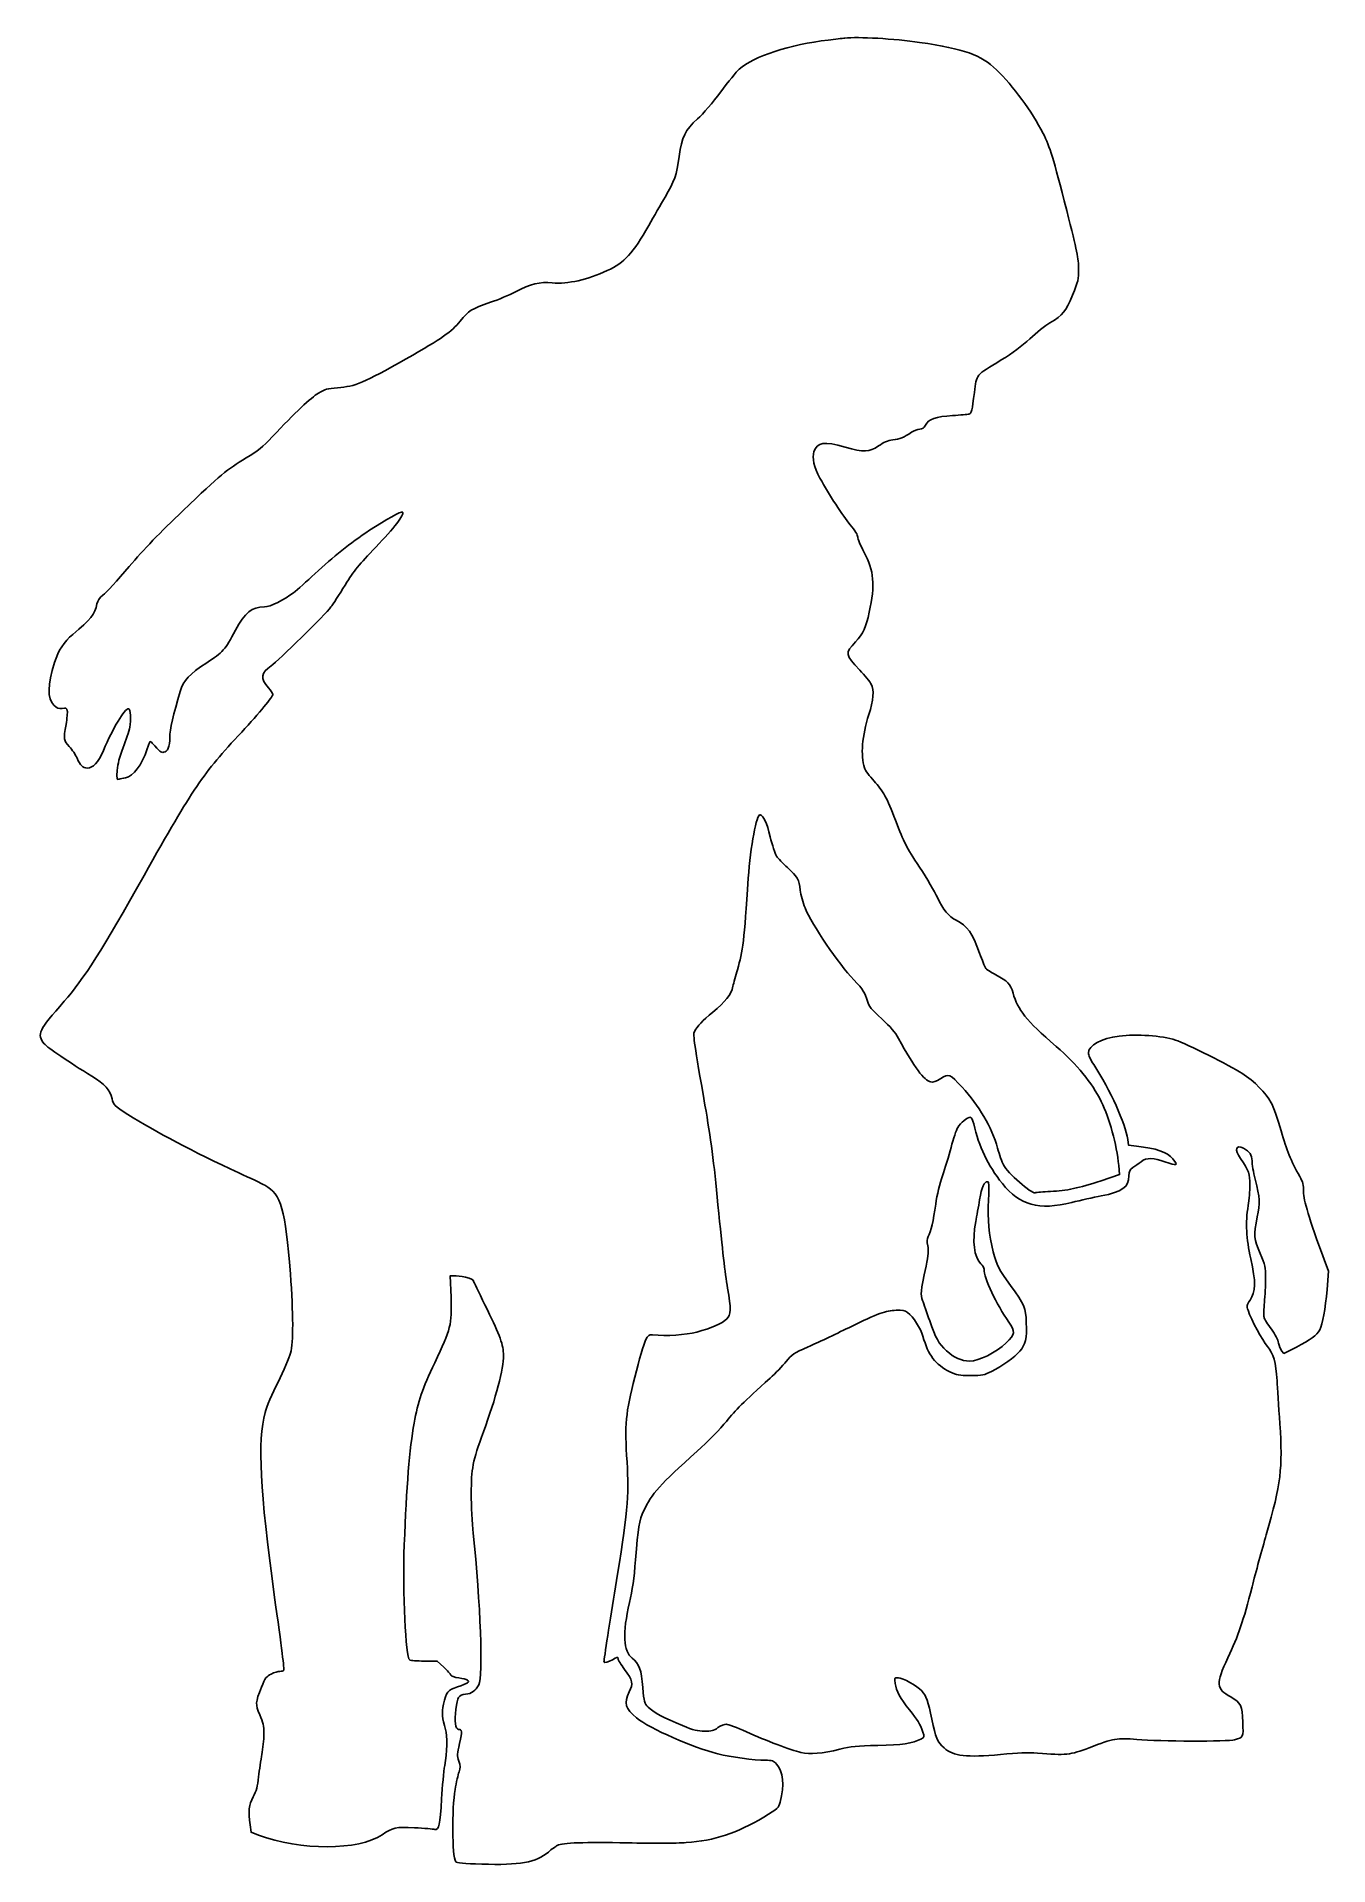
# Model space of a CAD drawing. Header units: centimetres. Extents: x -17.7 to 17.6, y -25 to 25.
import ezdxf

# ---------------------------------------------------------------- set-up
doc = ezdxf.new("R2010")
doc.units = ezdxf.units.CM
doc.header["$MEASUREMENT"] = 0
doc.layers.add('Layer 1', color=7, linetype='Continuous')

msp = doc.modelspace()

# ---------------------------------------------------------------- linework, layer by layer
at = {"layer": 'Layer 1'}
for points, knots in [([(4.40972, 24.99078), (4.34269, 24.98372), (4.13455, 24.95903), (3.95111, 24.93786), (3.95111, 24.93786), (2.92453, 24.82144), (1.89442, 24.4863), (1.51694, 24.14411), (1.51694, 24.14411), (1.43933, 24.07355), (1.21002, 23.79133), (1.00894, 23.51617), (1.00894, 23.51617), (0.79022, 23.22336), (0.52916, 22.91998), (0.37394, 22.77886), (0.37394, 22.77886), (0.03175, 22.46842), (-0.04939, 22.30261), (-0.127, 21.74875), (-0.127, 21.74875), (-0.19756, 21.24075), (-0.25753, 21.07142), (-0.51506, 20.6375), (-0.51506, 20.6375), (-0.62442, 20.45406), (-0.8255, 20.10481), (-0.95956, 19.86139), (-0.95956, 19.86139), (-1.38642, 19.10645), (-1.62984, 18.84186), (-2.0955, 18.62667), (-2.0955, 18.62667), (-2.63172, 18.3762), (-3.17853, 18.25273), (-3.60186, 18.29153), (-3.60186, 18.29153), (-3.94405, 18.32328), (-4.18747, 18.26331), (-4.6108, 18.04811), (-4.6108, 18.04811), (-4.78013, 17.95992), (-5.08705, 17.82939), (-5.29166, 17.75883), (-5.29166, 17.75883), (-5.8173, 17.57891), (-5.89491, 17.52952), (-6.12774, 17.24377), (-6.12774, 17.24377), (-6.37116, 16.94038), (-6.59693, 16.78163), (-7.60235, 16.21366), (-7.60235, 16.21366), (-8.7771, 15.54691), (-8.98877, 15.45519), (-9.47913, 15.41991), (-9.47913, 15.41991), (-9.75782, 15.39522), (-9.82838, 15.37758), (-10.00477, 15.27174), (-10.00477, 15.27174), (-10.20585, 15.15532), (-10.64683, 14.73552), (-11.27124, 14.0723), (-11.27124, 14.0723), (-11.52877, 13.79713), (-11.66282, 13.6913), (-11.98738, 13.49727), (-11.98738, 13.49727), (-12.52007, 13.17624), (-12.6753, 13.04924), (-13.71599, 12.05441), (-13.71599, 12.05441), (-14.34041, 11.45822), (-14.78843, 10.99608), (-15.1906, 10.52335), (-15.1906, 10.52335), (-15.5081, 10.15293), (-15.82913, 9.80016), (-15.90674, 9.74018), (-15.90674, 9.74018), (-16.00552, 9.66257), (-16.05138, 9.59554), (-16.06902, 9.50029), (-16.06902, 9.50029), (-16.11841, 9.22512), (-16.24188, 9.0699), (-16.72871, 8.66773), (-16.72871, 8.66773), (-16.98271, 8.45606), (-17.12382, 8.23734), (-17.23318, 7.89867), (-17.23318, 7.89867), (-17.42721, 7.28131), (-17.43074, 6.91442), (-17.24729, 6.72745), (-17.24729, 6.72745), (-17.1591, 6.64278), (-17.12029, 6.62514), (-17.02151, 6.64278), (-17.02151, 6.64278), (-16.9192, 6.66042), (-16.90157, 6.64984), (-16.88393, 6.57928), (-16.88393, 6.57928), (-16.87335, 6.53342), (-16.88746, 6.36409), (-16.91568, 6.20181), (-16.91568, 6.20181), (-16.98976, 5.78906), (-16.98624, 5.76789), (-16.82749, 5.59503), (-16.82749, 5.59503), (-16.74988, 5.51036), (-16.65463, 5.36925), (-16.61582, 5.28106), (-16.61582, 5.28106), (-16.5241, 5.07292), (-16.45707, 5.00942), (-16.3336, 5.00942), (-16.3336, 5.00942), (-16.17132, 5.00942), (-16.03727, 5.15406), (-15.89263, 5.49273), (-15.89263, 5.49273), (-15.63157, 6.11009), (-15.31407, 6.6322), (-15.20471, 6.6322), (-15.20471, 6.6322), (-15.14827, 6.6322), (-15.1271, 6.32528), (-15.16943, 6.1242), (-15.16943, 6.1242), (-15.1906, 6.01837), (-15.27526, 5.76437), (-15.35287, 5.56681), (-15.35287, 5.56681), (-15.45518, 5.30223), (-15.50104, 5.13289), (-15.51515, 4.94239), (-15.51515, 4.94239), (-15.52926, 4.7025), (-15.52573, 4.68486), (-15.46576, 4.7025), (-15.46576, 4.7025), (-15.42695, 4.71308), (-15.34934, 4.73072), (-15.28937, 4.74483), (-15.28937, 4.74483), (-15.06712, 4.78716), (-14.8484, 5.07997), (-14.69318, 5.53505), (-14.69318, 5.53505), (-14.6191, 5.76083), (-14.61557, 5.76083), (-14.5556, 5.69027), (-14.5556, 5.69027), (-14.35099, 5.45744), (-14.31571, 5.42921), (-14.24516, 5.4398), (-14.24516, 5.4398), (-14.13227, 5.45391), (-14.07583, 5.59149), (-14.07583, 5.84902), (-14.07583, 5.84902), (-14.07583, 6.05716), (-13.97705, 6.49108), (-13.79008, 7.10138), (-13.79008, 7.10138), (-13.69483, 7.41888), (-13.55725, 7.56705), (-13.06336, 7.88807), (-13.06336, 7.88807), (-12.62239, 8.17382), (-12.55889, 8.2479), (-12.27667, 8.7806), (-12.27667, 8.7806), (-12.02267, 9.26391), (-11.83217, 9.41913), (-11.48292, 9.41913), (-11.48292, 9.41913), (-11.33828, 9.41913), (-10.92553, 9.62021), (-10.68917, 9.80719), (-10.68917, 9.80719), (-10.58334, 9.89186), (-10.31875, 10.12469), (-10.10356, 10.32577), (-10.10356, 10.32577), (-9.59203, 10.80202), (-9.14753, 11.1548), (-8.60778, 11.51816), (-8.60778, 11.51816), (-8.16328, 11.81097), (-7.73289, 12.05085), (-7.70114, 12.01558), (-7.70114, 12.01558), (-7.6447, 11.95914), (-7.94456, 11.56755), (-8.43139, 11.05955), (-8.43139, 11.05955), (-8.90411, 10.57272), (-9.02053, 10.42808), (-9.27453, 10.01886), (-9.27453, 10.01886), (-9.43681, 9.7578), (-9.6132, 9.48617), (-9.66259, 9.41914), (-9.66259, 9.41914), (-9.80723, 9.22158), (-11.11603, 7.93042), (-11.29948, 7.80695), (-11.29948, 7.80695), (-11.5817, 7.61292), (-11.59934, 7.46476), (-11.37709, 7.20723), (-11.37709, 7.20723), (-11.31006, 7.12609), (-11.25362, 7.04848), (-11.25362, 7.02731), (-11.25362, 7.02731), (-11.25362, 6.96028), (-11.61698, 6.51931), (-12.10734, 5.99367), (-12.10734, 5.99367), (-13.19037, 4.83303), (-13.41967, 4.49436), (-14.7814, 2.06373), (-14.7814, 2.06373), (-15.90676, 0.05995), (-16.44298, -0.78671), (-16.96509, -1.37585), (-16.96509, -1.37585), (-17.67065, -2.1696), (-17.72356, -2.28602), (-17.5119, -2.54002), (-17.5119, -2.54002), (-17.42018, -2.64585), (-16.83104, -3.04802), (-16.21368, -3.42549), (-16.21368, -3.42549), (-15.84679, -3.65127), (-15.71626, -3.79591), (-15.65629, -4.04285), (-15.65629, -4.04285), (-15.61396, -4.22277), (-15.61043, -4.22629), (-15.22237, -4.47324), (-15.22237, -4.47324), (-14.46037, -4.95655), (-13.4479, -5.48924), (-12.18848, -6.07132), (-12.18848, -6.07132), (-11.87804, -6.21243), (-11.55701, -6.36765), (-11.47587, -6.41351), (-11.47587, -6.41351), (-11.02431, -6.66398), (-10.9079, -7.0732), (-10.77384, -8.83709), (-10.77384, -8.83709), (-10.6927, -9.93423), (-10.68917, -10.70681), (-10.77031, -11.00667), (-10.77031, -11.00667), (-10.80206, -11.13367), (-10.95728, -11.48998), (-11.1125, -11.80042), (-11.1125, -11.80042), (-11.26772, -12.11086), (-11.42647, -12.48481), (-11.46528, -12.63298), (-11.46528, -12.63298), (-11.67695, -13.41967), (-11.60639, -14.78845), (-11.21481, -17.62126), (-11.21481, -17.62126), (-11.00314, -19.15232), (-10.93964, -19.66032), (-10.95728, -19.69207), (-10.95728, -19.69207), (-10.96786, -19.70618), (-11.01372, -19.72029), (-11.05959, -19.72029), (-11.05959, -19.72029), (-11.10898, -19.72029), (-11.21481, -19.75204), (-11.29595, -19.79437), (-11.29595, -19.79437), (-11.43353, -19.8614), (-11.45823, -19.89315), (-11.56406, -20.1542), (-11.56406, -20.1542), (-11.73339, -20.58106), (-11.73692, -20.62339), (-11.60992, -20.91267), (-11.60992, -20.91267), (-11.5182, -21.12081), (-11.50056, -21.20548), (-11.50056, -21.43831), (-11.50056, -21.43831), (-11.50056, -21.59), (-11.52525, -21.84048), (-11.55348, -21.99217), (-11.55348, -21.99217), (-11.5817, -22.14739), (-11.62404, -22.42256), (-11.6452, -22.60953), (-11.6452, -22.60953), (-11.67342, -22.87411), (-11.70517, -22.99406), (-11.79337, -23.15634), (-11.79337, -23.15634), (-11.90979, -23.37859), (-11.93095, -23.5444), (-11.87804, -23.9254), (-11.87804, -23.9254), (-11.87804, -23.9254), (-11.84982, -24.12648), (-11.84982, -24.12648), (-11.84982, -24.12648), (-11.84982, -24.12648), (-11.64874, -24.20409), (-11.64874, -24.20409), (-11.64874, -24.20409), (-10.50927, -24.63448), (-8.9006, -24.62742), (-8.26207, -24.19351), (-8.26207, -24.19351), (-7.96926, -23.99243), (-7.89518, -23.97832), (-7.37307, -24.00301), (-7.37307, -24.00301), (-7.11201, -24.01712), (-6.86154, -24.03476), (-6.82274, -24.04534), (-6.82274, -24.04534), (-6.70632, -24.07356), (-6.67105, -23.91128), (-6.63224, -23.20926), (-6.63224, -23.20926), (-6.6146, -22.87059), (-6.5758, -22.46137), (-6.54757, -22.29557), (-6.54757, -22.29557), (-6.48407, -21.94985), (-6.47349, -21.48771), (-6.5264, -21.30779), (-6.5264, -21.30779), (-6.61812, -21.0044), (-6.62871, -20.85976), (-6.57932, -20.61987), (-6.57932, -20.61987), (-6.50876, -20.29179), (-6.4629, -20.23534), (-6.20185, -20.14715), (-6.20185, -20.14715), (-6.07838, -20.10482), (-5.95491, -20.05543), (-5.92668, -20.03779), (-5.92668, -20.03779), (-5.84201, -19.98487), (-5.93021, -19.92843), (-6.15951, -19.90021), (-6.15951, -19.90021), (-6.28298, -19.88257), (-6.37118, -19.85082), (-6.37823, -19.8226), (-6.37823, -19.8226), (-6.38881, -19.79438), (-6.47348, -19.69913), (-6.57226, -19.60741), (-6.57226, -19.60741), (-6.57226, -19.60741), (-6.75218, -19.43808), (-6.75218, -19.43808), (-6.75218, -19.43808), (-6.75218, -19.43808), (-7.10849, -19.43808), (-7.10849, -19.43808), (-7.10849, -19.43808), (-7.30252, -19.43808), (-7.48243, -19.42397), (-7.50713, -19.40633), (-7.50713, -19.40633), (-7.62002, -19.33577), (-7.70469, -17.55072), (-7.6553, -16.25602), (-7.6553, -16.25602), (-7.59533, -14.66146), (-7.51066, -13.61724), (-7.38719, -12.9258), (-7.38719, -12.9258), (-7.27783, -12.32961), (-7.16141, -11.98388), (-6.82275, -11.27127), (-6.82275, -11.27127), (-6.37825, -10.34346), (-6.35003, -10.2341), (-6.37472, -9.47916), (-6.37472, -9.47916), (-6.37472, -9.47916), (-6.39589, -8.89002), (-6.39589, -8.89002), (-6.39589, -8.89002), (-6.39589, -8.89002), (-6.29006, -8.89002), (-6.29006, -8.89002), (-6.29006, -8.89002), (-6.23362, -8.89002), (-6.0925, -8.90766), (-5.98314, -8.93235), (-5.98314, -8.93235), (-5.81381, -8.9641), (-5.775, -8.98527), (-5.74678, -9.06288), (-5.74678, -9.06288), (-5.72914, -9.11227), (-5.56334, -9.45446), (-5.37989, -9.82488), (-5.37989, -9.82488), (-5.0377, -10.50574), (-4.93892, -10.78796), (-4.93892, -11.07724), (-4.93892, -11.07724), (-4.93892, -11.4406), (-5.14353, -12.2273), (-5.48573, -13.16216), (-5.48573, -13.16216), (-5.78559, -13.98413), (-5.82087, -14.16758), (-5.82087, -14.85549), (-5.82087, -14.85549), (-5.82087, -15.18005), (-5.79618, -15.66335), (-5.76795, -15.93499), (-5.76795, -15.93499), (-5.56687, -17.83999), (-5.49278, -19.86846), (-5.61273, -20.09071), (-5.61273, -20.09071), (-5.70445, -20.25652), (-5.80676, -20.32707), (-5.97962, -20.34824), (-5.97962, -20.34824), (-6.17012, -20.36941), (-6.19834, -20.41527), (-6.2442, -20.76452), (-6.2442, -20.76452), (-6.28301, -21.07496), (-6.25126, -21.3078), (-6.17012, -21.3078), (-6.17012, -21.3078), (-6.06781, -21.3078), (-6.06429, -21.35366), (-6.1419, -21.69233), (-6.1419, -21.69233), (-6.21246, -21.98866), (-6.21246, -22.02394), (-6.16307, -22.17564), (-6.16307, -22.17564), (-6.11721, -22.31675), (-6.11721, -22.35908), (-6.15601, -22.47197), (-6.15601, -22.47197), (-6.1807, -22.54253), (-6.23009, -22.76125), (-6.26184, -22.95175), (-6.26184, -22.95175), (-6.35709, -23.4915), (-6.34651, -24.77208), (-6.24773, -24.93436), (-6.24773, -24.93436), (-6.23009, -24.96258), (-6.0149, -24.98375), (-5.53512, -24.99786), (-5.53512, -24.99786), (-4.49443, -25.03314), (-4.04993, -24.952), (-3.70773, -24.66625), (-3.70773, -24.66625), (-3.61954, -24.59217), (-3.50665, -24.51103), (-3.46431, -24.48633), (-3.46431, -24.48633), (-3.3232, -24.41225), (-2.71642, -24.39108), (-1.53462, -24.41577), (-1.53462, -24.41577), (-0.88198, -24.43341), (-0.20818, -24.42988), (0.05994, -24.40871), (0.05994, -24.40871), (0.84663, -24.35227), (1.44636, -24.15471), (2.19072, -23.71021), (2.19072, -23.71021), (2.58583, -23.47032), (2.59289, -23.46679), (2.63875, -23.29746), (2.63875, -23.29746), (2.75869, -22.82827), (2.72342, -22.45785), (2.53997, -22.26029), (2.53997, -22.26029), (2.45178, -22.16504), (2.42003, -22.15446), (2.22953, -22.15446), (2.22953, -22.15446), (1.93672, -22.15446), (1.2735, -22.06627), (0.93484, -21.97807), (0.93484, -21.97807), (0.23281, -21.80168), (-0.91724, -21.29368), (-1.29824, -20.99382), (-1.29824, -20.99382), (-1.60516, -20.7504), (-1.65102, -20.5846), (-1.4958, -20.28121), (-1.4958, -20.28121), (-1.38291, -20.05543), (-1.39702, -19.97782), (-1.6228, -19.66738), (-1.6228, -19.66738), (-1.72158, -19.53685), (-1.79919, -19.40632), (-1.79919, -19.38163), (-1.79919, -19.38163), (-1.79919, -19.3146), (-1.83447, -19.32166), (-1.95794, -19.4028), (-1.95794, -19.4028), (-2.05319, -19.4663), (-2.18725, -19.49805), (-2.18725, -19.45924), (-2.18725, -19.45924), (-2.18725, -19.39574), (-2.01792, -18.29155), (-1.86975, -17.4096), (-1.86975, -17.4096), (-1.54872, -15.46579), (-1.49581, -14.89429), (-1.55578, -13.99118), (-1.55578, -13.99118), (-1.62281, -12.95754), (-1.59459, -12.65415), (-1.34411, -11.66285), (-1.34411, -11.66285), (-1.22769, -11.20071), (-1.09364, -10.74563), (-1.04778, -10.65743), (-1.04778, -10.65743), (-0.9737, -10.51279), (-0.95253, -10.49515), (-0.86081, -10.50574), (-0.86081, -10.50574), (-0.46217, -10.54455), (0.03525, -10.51632), (0.35627, -10.43166), (0.35627, -10.43166), (0.7408, -10.33288), (1.04066, -10.19883), (1.17824, -10.07183), (1.17824, -10.07183), (1.29466, -9.966), (1.29818, -9.79314), (1.19941, -9.23222), (1.19941, -9.23222), (1.1218, -8.77714), (1.06183, -8.26208), (0.93483, -6.94975), (0.93483, -6.94975), (0.82547, -5.78911), (0.73727, -5.12942), (0.57852, -4.21925), (0.57852, -4.21925), (0.28571, -2.55414), (0.24691, -2.28603), (0.28924, -2.20842), (0.28924, -2.20842), (0.37391, -2.04967), (0.50091, -1.91209), (0.79018, -1.67573), (0.79018, -1.67573), (1.14649, -1.38645), (1.2876, -1.20301), (1.34404, -0.96665), (1.34404, -0.96665), (1.36521, -0.8714), (1.42165, -0.66679), (1.46751, -0.51157), (1.46751, -0.51157), (1.61568, -0.00004), (1.65095, 0.2716), (1.76384, 1.99315), (1.76384, 1.99315), (1.82381, 2.85746), (1.99315, 3.76409), (2.09192, 3.72882), (2.09192, 3.72882), (2.18364, 3.7006), (2.27184, 3.5101), (2.36356, 3.12557), (2.36356, 3.12557), (2.42, 2.89979), (2.49762, 2.66343), (2.53642, 2.59993), (2.53642, 2.59993), (2.57523, 2.53643), (2.71281, 2.39532), (2.83981, 2.28243), (2.83981, 2.28243), (3.11145, 2.03901), (3.15731, 1.95787), (3.18553, 1.66507), (3.18553, 1.66507), (3.19964, 1.5416), (3.25961, 1.32288), (3.31959, 1.17824), (3.31959, 1.17824), (3.51362, 0.70905), (4.22976, -0.34223), (4.65662, -0.79379), (4.65662, -0.79379), (4.91768, -1.06896), (4.95648, -1.12893), (5.03056, -1.37587), (5.03056, -1.37587), (5.07289, -1.52051), (5.13287, -1.59459), (5.41862, -1.85565), (5.41862, -1.85565), (5.66204, -2.0779), (5.78904, -2.22607), (5.88076, -2.3954), (5.88076, -2.3954), (6.3182, -3.19621), (6.5722, -3.5384), (6.75918, -3.58426), (6.75918, -3.58426), (6.81562, -3.59837), (6.90382, -3.57015), (7.03435, -3.49254), (7.03435, -3.49254), (7.27071, -3.35848), (7.27424, -3.35848), (7.61996, -3.7289), (7.61996, -3.7289), (8.0821, -4.22632), (8.42782, -4.81546), (8.5901, -5.39754), (8.5901, -5.39754), (8.63949, -5.57746), (8.71357, -5.78207), (8.74885, -5.85262), (8.74885, -5.85262), (8.86527, -6.07487), (9.51791, -6.6499), (9.62021, -6.61815), (9.62021, -6.61815), (9.65549, -6.60757), (9.84246, -6.58993), (10.03649, -6.58287), (10.03649, -6.58287), (10.49157, -6.5617), (10.79849, -6.49468), (11.42291, -6.29006), (11.42291, -6.29006), (11.42291, -6.29006), (11.93091, -6.12073), (11.93091, -6.12073), (11.93091, -6.12073), (11.93091, -6.12073), (11.90622, -5.87379), (11.90622, -5.87379), (11.90622, -5.87379), (11.84978, -5.28818), (11.65575, -4.5791), (11.42997, -4.12401), (11.42997, -4.12401), (11.1548, -3.58426), (10.78086, -3.12565), (10.19172, -2.61059), (10.19172, -2.61059), (9.35916, -1.8874), (9.14397, -1.61928), (9.01344, -1.15009), (9.01344, -1.15009), (8.94288, -0.89962), (8.86527, -0.81848), (8.54425, -0.6562), (8.54425, -0.6562), (8.40667, -0.58564), (8.27614, -0.50098), (8.2585, -0.46217), (8.2585, -0.46217), (8.23733, -0.42689), (8.16678, -0.24345), (8.09975, -0.06353), (8.09975, -0.06353), (7.89161, 0.5115), (7.76814, 0.68436), (7.45769, 0.83958), (7.45769, 0.83958), (7.25661, 0.94189), (7.10138, 1.13239), (6.94616, 1.464), (6.94616, 1.464), (6.8756, 1.61922), (6.65335, 1.99317), (6.4558, 2.29303), (6.4558, 2.29303), (6.07127, 2.87864), (6.04305, 2.93156), (5.79611, 3.58067), (5.79611, 3.58067), (5.56328, 4.19098), (5.45392, 4.38853), (5.20697, 4.65311), (5.20697, 4.65311), (5.0835, 4.78364), (4.96708, 4.94592), (4.94591, 5.01294), (4.94591, 5.01294), (4.83655, 5.36572), (4.87888, 5.88077), (5.06585, 6.47344), (5.06585, 6.47344), (5.18932, 6.85797), (5.21402, 7.14725), (5.13288, 7.30247), (5.13288, 7.30247), (5.0976, 7.3695), (4.95649, 7.54236), (4.81538, 7.69053), (4.81538, 7.69053), (4.41321, 8.11034), (4.40969, 8.14561), (4.70249, 8.46664), (4.70249, 8.46664), (4.91063, 8.69242), (4.98824, 8.86528), (5.07643, 9.2745), (5.07643, 9.2745), (5.23871, 10.02239), (5.20696, 10.41044), (4.93885, 10.91139), (4.93885, 10.91139), (4.84007, 11.09483), (4.76246, 11.28181), (4.76246, 11.3312), (4.76246, 11.3312), (4.76246, 11.38764), (4.68838, 11.50759), (4.55785, 11.66634), (4.55785, 11.66634), (4.35324, 11.90976), (3.97577, 12.49537), (3.72529, 12.94692), (3.72529, 12.94692), (3.56654, 13.23973), (3.50657, 13.50078), (3.56301, 13.67011), (3.56301, 13.67011), (3.64768, 13.92764), (3.84523, 13.95939), (4.4132, 13.79358), (4.4132, 13.79358), (4.92826, 13.64541), (5.07642, 13.65247), (5.32689, 13.82533), (5.32689, 13.82533), (5.47506, 13.92764), (5.57736, 13.9735), (5.71847, 13.99114), (5.71847, 13.99114), (5.91955, 14.01583), (6.02186, 14.05817), (6.23, 14.19928), (6.23, 14.19928), (6.30056, 14.24867), (6.40639, 14.28747), (6.45931, 14.28747), (6.45931, 14.28747), (6.53692, 14.28747), (6.5722, 14.31216), (6.61453, 14.39683), (6.61453, 14.39683), (6.6992, 14.55911), (6.90028, 14.62966), (7.35536, 14.65789), (7.35536, 14.65789), (7.57055, 14.672), (7.76811, 14.68964), (7.79986, 14.6967), (7.79986, 14.6967), (7.87747, 14.71787), (7.89511, 14.78489), (7.95508, 15.29289), (7.95508, 15.29289), (8.01505, 15.79383), (7.97977, 15.74797), (8.69239, 16.18189), (8.69239, 16.18189), (8.99931, 16.36886), (9.25331, 16.55583), (9.47556, 16.76045), (9.47556, 16.76045), (9.65195, 16.92626), (9.89889, 17.12381), (10.02237, 17.19789), (10.02237, 17.19789), (10.38573, 17.41308), (10.45629, 17.50128), (10.64326, 17.95283), (10.64326, 17.95283), (10.79848, 18.33736), (10.80907, 18.38322), (10.80907, 18.67955), (10.80907, 18.67955), (10.80907, 18.96177), (10.77379, 19.13463), (10.48451, 20.27058), (10.48451, 20.27058), (10.11057, 21.74166), (10.03295, 21.99566), (9.8354, 22.38372), (9.8354, 22.38372), (9.53907, 22.9658), (8.99932, 23.70311), (8.56187, 24.11939), (8.56187, 24.11939), (8.1209, 24.5392), (7.70109, 24.68736), (6.45579, 24.87433), (6.45579, 24.87433), (5.76435, 24.97311), (4.76598, 25.03308), (4.40968, 24.99075), (4.40968, 24.99075), (4.40968, 24.99075), (4.40972, 24.99078), (4.40972, 24.99078)], [0, 0, 0, 0, 0.00471698, 0.00471698, 0.00471698, 0.00471698, 0.00943396, 0.00943396, 0.00943396, 0.00943396, 0.01415094, 0.01415094, 0.01415094, 0.01415094, 0.01886792, 0.01886792, 0.01886792, 0.01886792, 0.02358491, 0.02358491, 0.02358491, 0.02358491, 0.02830189, 0.02830189, 0.02830189, 0.02830189, 0.03301887, 0.03301887, 0.03301887, 0.03301887, 0.03773585, 0.03773585, 0.03773585, 0.03773585, 0.04245283, 0.04245283, 0.04245283, 0.04245283, 0.04716981, 0.04716981, 0.04716981, 0.04716981, 0.05188679, 0.05188679, 0.05188679, 0.05188679, 0.05660377, 0.05660377, 0.05660377, 0.05660377, 0.06132075, 0.06132075, 0.06132075, 0.06132075, 0.06603774, 0.06603774, 0.06603774, 0.06603774, 0.07075472, 0.07075472, 0.07075472, 0.07075472, 0.0754717, 0.0754717, 0.0754717, 0.0754717, 0.08018868, 0.08018868, 0.08018868, 0.08018868, 0.08490566, 0.08490566, 0.08490566, 0.08490566, 0.08962264, 0.08962264, 0.08962264, 0.08962264, 0.09433962, 0.09433962, 0.09433962, 0.09433962, 0.0990566, 0.0990566, 0.0990566, 0.0990566, 0.10377358, 0.10377358, 0.10377358, 0.10377358, 0.10849057, 0.10849057, 0.10849057, 0.10849057, 0.11320755, 0.11320755, 0.11320755, 0.11320755, 0.11792453, 0.11792453, 0.11792453, 0.11792453, 0.12264151, 0.12264151, 0.12264151, 0.12264151, 0.12735849, 0.12735849, 0.12735849, 0.12735849, 0.13207547, 0.13207547, 0.13207547, 0.13207547, 0.13679245, 0.13679245, 0.13679245, 0.13679245, 0.14150943, 0.14150943, 0.14150943, 0.14150943, 0.14622642, 0.14622642, 0.14622642, 0.14622642, 0.1509434, 0.1509434, 0.1509434, 0.1509434, 0.15566038, 0.15566038, 0.15566038, 0.15566038, 0.16037736, 0.16037736, 0.16037736, 0.16037736, 0.16509434, 0.16509434, 0.16509434, 0.16509434, 0.16981132, 0.16981132, 0.16981132, 0.16981132, 0.1745283, 0.1745283, 0.1745283, 0.1745283, 0.17924528, 0.17924528, 0.17924528, 0.17924528, 0.18396226, 0.18396226, 0.18396226, 0.18396226, 0.18867925, 0.18867925, 0.18867925, 0.18867925, 0.19339623, 0.19339623, 0.19339623, 0.19339623, 0.19811321, 0.19811321, 0.19811321, 0.19811321, 0.20283019, 0.20283019, 0.20283019, 0.20283019, 0.20754717, 0.20754717, 0.20754717, 0.20754717, 0.21226415, 0.21226415, 0.21226415, 0.21226415, 0.21698113, 0.21698113, 0.21698113, 0.21698113, 0.22169811, 0.22169811, 0.22169811, 0.22169811, 0.22641509, 0.22641509, 0.22641509, 0.22641509, 0.23113208, 0.23113208, 0.23113208, 0.23113208, 0.23584906, 0.23584906, 0.23584906, 0.23584906, 0.24056604, 0.24056604, 0.24056604, 0.24056604, 0.24528302, 0.24528302, 0.24528302, 0.24528302, 0.25, 0.25, 0.25, 0.25, 0.25471698, 0.25471698, 0.25471698, 0.25471698, 0.25943396, 0.25943396, 0.25943396, 0.25943396, 0.26415094, 0.26415094, 0.26415094, 0.26415094, 0.26886792, 0.26886792, 0.26886792, 0.26886792, 0.27358491, 0.27358491, 0.27358491, 0.27358491, 0.27830189, 0.27830189, 0.27830189, 0.27830189, 0.28301887, 0.28301887, 0.28301887, 0.28301887, 0.28773585, 0.28773585, 0.28773585, 0.28773585, 0.29245283, 0.29245283, 0.29245283, 0.29245283, 0.29716981, 0.29716981, 0.29716981, 0.29716981, 0.30188679, 0.30188679, 0.30188679, 0.30188679, 0.30660377, 0.30660377, 0.30660377, 0.30660377, 0.31132075, 0.31132075, 0.31132075, 0.31132075, 0.31603774, 0.31603774, 0.31603774, 0.31603774, 0.32075472, 0.32075472, 0.32075472, 0.32075472, 0.3254717, 0.3254717, 0.3254717, 0.3254717, 0.33018868, 0.33018868, 0.33018868, 0.33018868, 0.33490566, 0.33490566, 0.33490566, 0.33490566, 0.33962264, 0.33962264, 0.33962264, 0.33962264, 0.34433962, 0.34433962, 0.34433962, 0.34433962, 0.3490566, 0.3490566, 0.3490566, 0.3490566, 0.35377358, 0.35377358, 0.35377358, 0.35377358, 0.35849057, 0.35849057, 0.35849057, 0.35849057, 0.36320755, 0.36320755, 0.36320755, 0.36320755, 0.36792453, 0.36792453, 0.36792453, 0.36792453, 0.37264151, 0.37264151, 0.37264151, 0.37264151, 0.37735849, 0.37735849, 0.37735849, 0.37735849, 0.38207547, 0.38207547, 0.38207547, 0.38207547, 0.38679245, 0.38679245, 0.38679245, 0.38679245, 0.39150943, 0.39150943, 0.39150943, 0.39150943, 0.39622642, 0.39622642, 0.39622642, 0.39622642, 0.4009434, 0.4009434, 0.4009434, 0.4009434, 0.40566038, 0.40566038, 0.40566038, 0.40566038, 0.41037736, 0.41037736, 0.41037736, 0.41037736, 0.41509434, 0.41509434, 0.41509434, 0.41509434, 0.41981132, 0.41981132, 0.41981132, 0.41981132, 0.4245283, 0.4245283, 0.4245283, 0.4245283, 0.42924528, 0.42924528, 0.42924528, 0.42924528, 0.43396226, 0.43396226, 0.43396226, 0.43396226, 0.43867925, 0.43867925, 0.43867925, 0.43867925, 0.44339623, 0.44339623, 0.44339623, 0.44339623, 0.44811321, 0.44811321, 0.44811321, 0.44811321, 0.45283019, 0.45283019, 0.45283019, 0.45283019, 0.45754717, 0.45754717, 0.45754717, 0.45754717, 0.46226415, 0.46226415, 0.46226415, 0.46226415, 0.46698113, 0.46698113, 0.46698113, 0.46698113, 0.47169811, 0.47169811, 0.47169811, 0.47169811, 0.47641509, 0.47641509, 0.47641509, 0.47641509, 0.48113208, 0.48113208, 0.48113208, 0.48113208, 0.48584906, 0.48584906, 0.48584906, 0.48584906, 0.49056604, 0.49056604, 0.49056604, 0.49056604, 0.49528302, 0.49528302, 0.49528302, 0.49528302, 0.5, 0.5, 0.5, 0.5, 0.50471698, 0.50471698, 0.50471698, 0.50471698, 0.50943396, 0.50943396, 0.50943396, 0.50943396, 0.51415094, 0.51415094, 0.51415094, 0.51415094, 0.51886792, 0.51886792, 0.51886792, 0.51886792, 0.52358491, 0.52358491, 0.52358491, 0.52358491, 0.52830189, 0.52830189, 0.52830189, 0.52830189, 0.53301887, 0.53301887, 0.53301887, 0.53301887, 0.53773585, 0.53773585, 0.53773585, 0.53773585, 0.54245283, 0.54245283, 0.54245283, 0.54245283, 0.54716981, 0.54716981, 0.54716981, 0.54716981, 0.55188679, 0.55188679, 0.55188679, 0.55188679, 0.55660377, 0.55660377, 0.55660377, 0.55660377, 0.56132075, 0.56132075, 0.56132075, 0.56132075, 0.56603774, 0.56603774, 0.56603774, 0.56603774, 0.57075472, 0.57075472, 0.57075472, 0.57075472, 0.5754717, 0.5754717, 0.5754717, 0.5754717, 0.58018868, 0.58018868, 0.58018868, 0.58018868, 0.58490566, 0.58490566, 0.58490566, 0.58490566, 0.58962264, 0.58962264, 0.58962264, 0.58962264, 0.59433962, 0.59433962, 0.59433962, 0.59433962, 0.5990566, 0.5990566, 0.5990566, 0.5990566, 0.60377358, 0.60377358, 0.60377358, 0.60377358, 0.60849057, 0.60849057, 0.60849057, 0.60849057, 0.61320755, 0.61320755, 0.61320755, 0.61320755, 0.61792453, 0.61792453, 0.61792453, 0.61792453, 0.62264151, 0.62264151, 0.62264151, 0.62264151, 0.62735849, 0.62735849, 0.62735849, 0.62735849, 0.63207547, 0.63207547, 0.63207547, 0.63207547, 0.63679245, 0.63679245, 0.63679245, 0.63679245, 0.64150943, 0.64150943, 0.64150943, 0.64150943, 0.64622642, 0.64622642, 0.64622642, 0.64622642, 0.6509434, 0.6509434, 0.6509434, 0.6509434, 0.65566038, 0.65566038, 0.65566038, 0.65566038, 0.66037736, 0.66037736, 0.66037736, 0.66037736, 0.66509434, 0.66509434, 0.66509434, 0.66509434, 0.66981132, 0.66981132, 0.66981132, 0.66981132, 0.6745283, 0.6745283, 0.6745283, 0.6745283, 0.67924528, 0.67924528, 0.67924528, 0.67924528, 0.68396226, 0.68396226, 0.68396226, 0.68396226, 0.68867925, 0.68867925, 0.68867925, 0.68867925, 0.69339623, 0.69339623, 0.69339623, 0.69339623, 0.69811321, 0.69811321, 0.69811321, 0.69811321, 0.70283019, 0.70283019, 0.70283019, 0.70283019, 0.70754717, 0.70754717, 0.70754717, 0.70754717, 0.71226415, 0.71226415, 0.71226415, 0.71226415, 0.71698113, 0.71698113, 0.71698113, 0.71698113, 0.72169811, 0.72169811, 0.72169811, 0.72169811, 0.72641509, 0.72641509, 0.72641509, 0.72641509, 0.73113208, 0.73113208, 0.73113208, 0.73113208, 0.73584906, 0.73584906, 0.73584906, 0.73584906, 0.74056604, 0.74056604, 0.74056604, 0.74056604, 0.74528302, 0.74528302, 0.74528302, 0.74528302, 0.75, 0.75, 0.75, 0.75, 0.75471698, 0.75471698, 0.75471698, 0.75471698, 0.75943396, 0.75943396, 0.75943396, 0.75943396, 0.76415094, 0.76415094, 0.76415094, 0.76415094, 0.76886792, 0.76886792, 0.76886792, 0.76886792, 0.77358491, 0.77358491, 0.77358491, 0.77358491, 0.77830189, 0.77830189, 0.77830189, 0.77830189, 0.78301887, 0.78301887, 0.78301887, 0.78301887, 0.78773585, 0.78773585, 0.78773585, 0.78773585, 0.79245283, 0.79245283, 0.79245283, 0.79245283, 0.79716981, 0.79716981, 0.79716981, 0.79716981, 0.80188679, 0.80188679, 0.80188679, 0.80188679, 0.80660377, 0.80660377, 0.80660377, 0.80660377, 0.81132075, 0.81132075, 0.81132075, 0.81132075, 0.81603774, 0.81603774, 0.81603774, 0.81603774, 0.82075472, 0.82075472, 0.82075472, 0.82075472, 0.8254717, 0.8254717, 0.8254717, 0.8254717, 0.83018868, 0.83018868, 0.83018868, 0.83018868, 0.83490566, 0.83490566, 0.83490566, 0.83490566, 0.83962264, 0.83962264, 0.83962264, 0.83962264, 0.84433962, 0.84433962, 0.84433962, 0.84433962, 0.8490566, 0.8490566, 0.8490566, 0.8490566, 0.85377358, 0.85377358, 0.85377358, 0.85377358, 0.85849057, 0.85849057, 0.85849057, 0.85849057, 0.86320755, 0.86320755, 0.86320755, 0.86320755, 0.86792453, 0.86792453, 0.86792453, 0.86792453, 0.87264151, 0.87264151, 0.87264151, 0.87264151, 0.87735849, 0.87735849, 0.87735849, 0.87735849, 0.88207547, 0.88207547, 0.88207547, 0.88207547, 0.88679245, 0.88679245, 0.88679245, 0.88679245, 0.89150943, 0.89150943, 0.89150943, 0.89150943, 0.89622642, 0.89622642, 0.89622642, 0.89622642, 0.9009434, 0.9009434, 0.9009434, 0.9009434, 0.90566038, 0.90566038, 0.90566038, 0.90566038, 0.91037736, 0.91037736, 0.91037736, 0.91037736, 0.91509434, 0.91509434, 0.91509434, 0.91509434, 0.91981132, 0.91981132, 0.91981132, 0.91981132, 0.9245283, 0.9245283, 0.9245283, 0.9245283, 0.92924528, 0.92924528, 0.92924528, 0.92924528, 0.93396226, 0.93396226, 0.93396226, 0.93396226, 0.93867925, 0.93867925, 0.93867925, 0.93867925, 0.94339623, 0.94339623, 0.94339623, 0.94339623, 0.94811321, 0.94811321, 0.94811321, 0.94811321, 0.95283019, 0.95283019, 0.95283019, 0.95283019, 0.95754717, 0.95754717, 0.95754717, 0.95754717, 0.96226415, 0.96226415, 0.96226415, 0.96226415, 0.96698113, 0.96698113, 0.96698113, 0.96698113, 0.97169811, 0.97169811, 0.97169811, 0.97169811, 0.97641509, 0.97641509, 0.97641509, 0.97641509, 0.98113208, 0.98113208, 0.98113208, 0.98113208, 0.98584906, 0.98584906, 0.98584906, 0.98584906, 0.99056604, 0.99056604, 0.99056604, 0.99056604, 1, 1, 1, 1]), ([(11.92389, -2.32833), (11.42647, -2.39183), (11.07722, -2.58586), (11.07722, -2.794), (11.07722, -2.794), (11.07722, -2.84339), (11.14425, -2.9845), (11.22186, -3.10797), (11.22186, -3.10797), (11.67694, -3.81), (12.08969, -4.72016), (12.15319, -5.15761), (12.15319, -5.15761), (12.15319, -5.15761), (12.17788, -5.31989), (12.17788, -5.31989), (12.17788, -5.31989), (12.17788, -5.31989), (12.3966, -5.34458), (12.3966, -5.34458), (12.3966, -5.34458), (12.93282, -5.40102), (13.23268, -5.50333), (13.38791, -5.68677), (13.38791, -5.68677), (13.55019, -5.8808), (13.51138, -5.89491), (13.17272, -5.76791), (13.17272, -5.76791), (12.86933, -5.65502), (12.6753, -5.65149), (12.52008, -5.76791), (12.52008, -5.76791), (12.45305, -5.81377), (12.35427, -5.88785), (12.2943, -5.93019), (12.2943, -5.93019), (12.20611, -5.99369), (12.18847, -6.02897), (12.18847, -6.15597), (12.18847, -6.15597), (12.18847, -6.45936), (12.00503, -6.59341), (11.42294, -6.7063), (11.42294, -6.7063), (11.22538, -6.74511), (10.86202, -6.82272), (10.62213, -6.88269), (10.62213, -6.88269), (9.72255, -7.10847), (9.19338, -6.96383), (8.72066, -6.36763), (8.72066, -6.36763), (8.31497, -5.85257), (8.0786, -5.36221), (7.93749, -4.73427), (7.93749, -4.73427), (7.9128, -4.63196), (7.87399, -4.55083), (7.8493, -4.55083), (7.8493, -4.55083), (7.76816, -4.55083), (7.57061, -4.70958), (7.50005, -4.82952), (7.50005, -4.82952), (7.46124, -4.89655), (7.38011, -5.14349), (7.31661, -5.37633), (7.31661, -5.37633), (7.25664, -5.61269), (7.14728, -5.96194), (7.08025, -6.15597), (7.08025, -6.15597), (7.00617, -6.37116), (6.93208, -6.67103), (6.89681, -6.92855), (6.89681, -6.92855), (6.83331, -7.38363), (6.76275, -7.67997), (6.6922, -7.81755), (6.6922, -7.81755), (6.65692, -7.88458), (6.65339, -7.94808), (6.67809, -8.07155), (6.67809, -8.07155), (6.70631, -8.20561), (6.69573, -8.31497), (6.63223, -8.62541), (6.63223, -8.62541), (6.48054, -9.3486), (6.47701, -9.40152), (6.53698, -9.56733), (6.53698, -9.56733), (6.5652, -9.652), (6.6534, -9.90247), (6.73101, -10.12825), (6.73101, -10.12825), (6.88976, -10.59039), (6.98148, -10.75619), (7.18962, -10.94317), (7.18962, -10.94317), (7.40481, -11.1372), (7.59884, -11.22539), (7.82109, -11.22539), (7.82109, -11.22539), (8.08215, -11.22892), (8.54076, -10.99961), (8.82651, -10.72445), (8.82651, -10.72445), (9.07345, -10.48456), (9.08051, -10.42106), (8.89707, -10.15648), (8.89707, -10.15648), (8.56193, -9.68023), (8.21974, -8.94998), (8.21974, -8.71362), (8.21974, -8.71362), (8.21974, -8.67481), (8.18093, -8.60426), (8.13507, -8.56193), (8.13507, -8.56193), (7.9481, -8.3926), (7.89165, -7.93751), (7.99043, -7.40835), (7.99043, -7.40835), (8.01865, -7.26371), (8.06804, -6.99207), (8.09979, -6.80863), (8.09979, -6.80863), (8.15976, -6.45585), (8.21973, -6.31474), (8.31146, -6.31474), (8.31146, -6.31474), (8.35732, -6.31474), (8.36085, -6.38177), (8.33968, -6.81568), (8.33968, -6.81568), (8.31499, -7.36601), (8.35026, -7.7576), (8.47374, -8.23737), (8.47374, -8.23737), (8.56899, -8.60073), (8.63249, -8.7242), (8.94293, -9.15459), (8.94293, -9.15459), (9.32746, -9.68376), (9.35921, -9.76137), (9.37685, -10.17765), (9.37685, -10.17765), (9.39449, -10.59746), (9.35216, -10.78443), (9.20046, -10.95729), (9.20046, -10.95729), (9.05935, -11.11604), (8.71715, -11.35946), (8.42788, -11.50762), (8.42788, -11.50762), (8.21974, -11.61345), (8.17741, -11.62051), (7.84932, -11.62404), (7.84932, -11.62404), (7.52829, -11.62404), (7.47538, -11.61346), (7.28488, -11.52173), (7.28488, -11.52173), (6.88977, -11.3277), (6.68869, -11.06312), (6.54757, -10.54806), (6.54757, -10.54806), (6.4876, -10.33287), (6.28299, -10.01184), (6.12776, -9.89895), (6.12776, -9.89895), (6.05015, -9.84251), (5.98312, -9.82839), (5.81026, -9.83545), (5.81026, -9.83545), (5.52451, -9.84251), (5.33754, -9.90953), (4.51557, -10.3117), (4.51557, -10.3117), (4.1381, -10.49867), (3.63363, -10.73503), (3.40079, -10.83734), (3.40079, -10.83734), (3.00215, -11.01373), (2.95982, -11.03842), (2.80107, -11.23951), (2.80107, -11.23951), (2.70582, -11.35945), (2.50826, -11.56054), (2.36363, -11.69459), (2.36363, -11.69459), (1.61927, -12.36487), (1.42171, -12.5589), (1.16419, -12.8764), (1.16419, -12.8764), (1.00897, -13.07043), (0.65266, -13.43379), (0.36338, -13.69132), (0.36338, -13.69132), (-0.6632, -14.6156), (-0.8784, -14.85549), (-1.09359, -15.31763), (-1.09359, -15.31763), (-1.22412, -15.59985), (-1.25587, -15.76919), (-1.3229, -16.66877), (-1.3229, -16.66877), (-1.36523, -17.17677), (-1.40757, -17.50485), (-1.48518, -17.83294), (-1.48518, -17.83294), (-1.68626, -18.67961), (-1.66157, -19.17702), (-1.4111, -19.36047), (-1.4111, -19.36047), (-1.22766, -19.49805), (-1.16063, -19.68855), (-1.12182, -20.16128), (-1.12182, -20.16128), (-1.09007, -20.56697), (-1.08301, -20.58814), (-0.98071, -20.6975), (-0.98071, -20.6975), (-0.85018, -20.83156), (-0.53621, -21.00089), (-0.03527, -21.2055), (-0.03527, -21.2055), (0.26459, -21.32897), (0.37748, -21.35719), (0.56445, -21.35719), (0.56445, -21.35719), (0.75848, -21.36072), (0.81492, -21.34661), (0.93487, -21.26194), (0.93487, -21.26194), (1.01248, -21.20902), (1.11479, -21.16669), (1.16418, -21.16669), (1.16418, -21.16669), (1.21004, -21.16669), (1.45699, -21.26194), (1.71099, -21.37483), (1.71099, -21.37483), (2.24016, -21.61472), (2.92807, -21.87577), (3.20677, -21.9428), (3.20677, -21.9428), (3.45371, -21.99924), (3.79591, -21.97102), (4.26863, -21.85461), (4.26863, -21.85461), (4.58613, -21.77347), (4.73077, -21.75936), (5.30932, -21.74878), (5.30932, -21.74878), (5.9796, -21.73467), (6.25829, -21.69234), (6.49113, -21.57239), (6.49113, -21.57239), (6.59344, -21.51947), (6.59344, -21.51595), (6.54405, -21.38189), (6.54405, -21.38189), (6.46644, -21.15964), (6.39941, -21.04675), (6.17716, -20.77158), (6.17716, -20.77158), (5.92669, -20.46114), (5.81733, -20.25652), (5.78558, -20.04839), (5.78558, -20.04839), (5.76089, -19.8967), (5.76089, -19.8967), (5.87025, -19.8967), (5.87025, -19.8967), (5.98667, -19.8967), (6.38883, -20.12248), (6.51583, -20.25653), (6.51583, -20.25653), (6.63225, -20.38), (6.69575, -20.55992), (6.791, -21.02911), (6.791, -21.02911), (6.89331, -21.53005), (6.94622, -21.65353), (7.12614, -21.8158), (7.12614, -21.8158), (7.37661, -22.04158), (7.7435, -22.08391), (8.67483, -21.99572), (8.67483, -21.99572), (9.15108, -21.94986), (9.41919, -21.93928), (9.68025, -21.96044), (9.68025, -21.96044), (10.44931, -22.02394), (10.58689, -22.00983), (11.09842, -21.81227), (11.09842, -21.81227), (11.76164, -21.55474), (11.871, -21.5371), (12.40723, -21.58296), (12.40723, -21.58296), (13.02106, -21.6394), (14.89784, -21.64646), (15.08129, -21.59354), (15.08129, -21.59354), (15.32471, -21.52651), (15.32118, -21.53357), (15.30354, -21.11023), (15.30354, -21.11023), (15.28943, -20.65515), (15.25062, -20.57754), (14.97546, -20.42231), (14.97546, -20.42231), (14.56624, -20.193), (14.55918, -20.066), (14.89785, -19.34634), (14.89785, -19.34634), (15.18007, -18.74662), (15.32118, -18.34092), (15.55754, -17.40959), (15.55754, -17.40959), (15.65632, -17.02153), (15.83271, -16.37948), (15.94912, -15.98084), (15.94912, -15.98084), (16.35129, -14.57326), (16.40068, -14.17109), (16.31954, -12.9399), (16.31954, -12.9399), (16.28779, -12.46718), (16.25251, -11.93801), (16.24193, -11.76515), (16.24193, -11.76515), (16.21018, -11.26068), (16.14315, -11.01726), (15.97735, -10.82323), (15.97735, -10.82323), (15.83977, -10.66095), (15.53991, -10.10004), (15.44818, -9.83545), (15.44818, -9.83545), (15.40585, -9.71198), (15.40937, -9.69787), (15.50462, -9.55676), (15.50462, -9.55676), (15.65984, -9.33451), (15.6669, -9.06287), (15.52226, -8.42434), (15.52226, -8.42434), (15.39526, -7.8599), (15.37762, -7.4542), (15.4517, -6.96737), (15.4517, -6.96737), (15.47639, -6.81215), (15.49756, -6.55815), (15.49756, -6.40293), (15.49756, -6.40293), (15.50109, -6.10307), (15.47287, -6.02193), (15.24356, -5.67974), (15.24356, -5.67974), (15.0707, -5.42927), (15.1095, -5.29168), (15.32117, -5.40105), (15.32117, -5.40105), (15.49756, -5.49277), (15.55753, -5.58097), (15.55753, -5.74677), (15.55753, -5.74677), (15.55753, -5.83496), (15.59634, -6.06074), (15.6422, -6.24419), (15.6422, -6.24419), (15.77626, -6.77336), (15.78331, -6.8933), (15.70217, -7.28136), (15.70217, -7.28136), (15.59634, -7.78583), (15.60339, -7.88108), (15.77978, -8.28325), (15.77978, -8.28325), (15.92089, -8.60781), (15.92795, -8.64308), (15.92795, -8.96058), (15.92795, -8.96058), (15.92795, -9.14402), (15.91384, -9.44036), (15.8962, -9.61675), (15.8962, -9.61675), (15.87856, -9.79314), (15.87503, -9.98011), (15.88562, -10.02597), (15.88562, -10.02597), (15.89973, -10.07536), (15.98793, -10.22), (16.0867, -10.35405), (16.0867, -10.35405), (16.19606, -10.50222), (16.27367, -10.64686), (16.28426, -10.73152), (16.28426, -10.73152), (16.29837, -10.80913), (16.33365, -10.90438), (16.36893, -10.94319), (16.36893, -10.94319), (16.36893, -10.94319), (16.4289, -11.01727), (16.4289, -11.01727), (16.4289, -11.01727), (16.4289, -11.01727), (16.77109, -10.84441), (16.77109, -10.84441), (16.77109, -10.84441), (17.15562, -10.65038), (17.33553, -10.51633), (17.40962, -10.36816), (17.40962, -10.36816), (17.49429, -10.20941), (17.56484, -9.80724), (17.6107, -9.26397), (17.6107, -9.26397), (17.6107, -9.26397), (17.64951, -8.76655), (17.64951, -8.76655), (17.64951, -8.76655), (17.64951, -8.76655), (17.53309, -8.44905), (17.53309, -8.44905), (17.53309, -8.44905), (17.11681, -7.31311), (16.96865, -6.82627), (16.96865, -6.59344), (16.96865, -6.59344), (16.96865, -6.39941), (16.95101, -6.32886), (16.86282, -6.17011), (16.86282, -6.17011), (16.6194, -5.73972), (16.50651, -5.4575), (16.35129, -4.9248), (16.35129, -4.9248), (16.2631, -4.61436), (16.13962, -4.26863), (16.07965, -4.15222), (16.07965, -4.15222), (15.93501, -3.88411), (15.62809, -3.57366), (15.28237, -3.34789), (15.28237, -3.34789), (14.96487, -3.13975), (13.76543, -2.54356), (13.45851, -2.43772), (13.45851, -2.43772), (13.09868, -2.31778), (12.38607, -2.26839), (11.92393, -2.32836), (11.92393, -2.32836), (11.92393, -2.32836), (11.92389, -2.32833), (11.92389, -2.32833)], [0, 0, 0, 0, 0.00854701, 0.00854701, 0.00854701, 0.00854701, 0.01709402, 0.01709402, 0.01709402, 0.01709402, 0.02564103, 0.02564103, 0.02564103, 0.02564103, 0.03418803, 0.03418803, 0.03418803, 0.03418803, 0.04273504, 0.04273504, 0.04273504, 0.04273504, 0.05128205, 0.05128205, 0.05128205, 0.05128205, 0.05982906, 0.05982906, 0.05982906, 0.05982906, 0.06837607, 0.06837607, 0.06837607, 0.06837607, 0.07692308, 0.07692308, 0.07692308, 0.07692308, 0.08547009, 0.08547009, 0.08547009, 0.08547009, 0.09401709, 0.09401709, 0.09401709, 0.09401709, 0.1025641, 0.1025641, 0.1025641, 0.1025641, 0.11111111, 0.11111111, 0.11111111, 0.11111111, 0.11965812, 0.11965812, 0.11965812, 0.11965812, 0.12820513, 0.12820513, 0.12820513, 0.12820513, 0.13675214, 0.13675214, 0.13675214, 0.13675214, 0.14529915, 0.14529915, 0.14529915, 0.14529915, 0.15384615, 0.15384615, 0.15384615, 0.15384615, 0.16239316, 0.16239316, 0.16239316, 0.16239316, 0.17094017, 0.17094017, 0.17094017, 0.17094017, 0.17948718, 0.17948718, 0.17948718, 0.17948718, 0.18803419, 0.18803419, 0.18803419, 0.18803419, 0.1965812, 0.1965812, 0.1965812, 0.1965812, 0.20512821, 0.20512821, 0.20512821, 0.20512821, 0.21367521, 0.21367521, 0.21367521, 0.21367521, 0.22222222, 0.22222222, 0.22222222, 0.22222222, 0.23076923, 0.23076923, 0.23076923, 0.23076923, 0.23931624, 0.23931624, 0.23931624, 0.23931624, 0.24786325, 0.24786325, 0.24786325, 0.24786325, 0.25641026, 0.25641026, 0.25641026, 0.25641026, 0.26495726, 0.26495726, 0.26495726, 0.26495726, 0.27350427, 0.27350427, 0.27350427, 0.27350427, 0.28205128, 0.28205128, 0.28205128, 0.28205128, 0.29059829, 0.29059829, 0.29059829, 0.29059829, 0.2991453, 0.2991453, 0.2991453, 0.2991453, 0.30769231, 0.30769231, 0.30769231, 0.30769231, 0.31623932, 0.31623932, 0.31623932, 0.31623932, 0.32478632, 0.32478632, 0.32478632, 0.32478632, 0.33333333, 0.33333333, 0.33333333, 0.33333333, 0.34188034, 0.34188034, 0.34188034, 0.34188034, 0.35042735, 0.35042735, 0.35042735, 0.35042735, 0.35897436, 0.35897436, 0.35897436, 0.35897436, 0.36752137, 0.36752137, 0.36752137, 0.36752137, 0.37606838, 0.37606838, 0.37606838, 0.37606838, 0.38461538, 0.38461538, 0.38461538, 0.38461538, 0.39316239, 0.39316239, 0.39316239, 0.39316239, 0.4017094, 0.4017094, 0.4017094, 0.4017094, 0.41025641, 0.41025641, 0.41025641, 0.41025641, 0.41880342, 0.41880342, 0.41880342, 0.41880342, 0.42735043, 0.42735043, 0.42735043, 0.42735043, 0.43589744, 0.43589744, 0.43589744, 0.43589744, 0.44444444, 0.44444444, 0.44444444, 0.44444444, 0.45299145, 0.45299145, 0.45299145, 0.45299145, 0.46153846, 0.46153846, 0.46153846, 0.46153846, 0.47008547, 0.47008547, 0.47008547, 0.47008547, 0.47863248, 0.47863248, 0.47863248, 0.47863248, 0.48717949, 0.48717949, 0.48717949, 0.48717949, 0.4957265, 0.4957265, 0.4957265, 0.4957265, 0.5042735, 0.5042735, 0.5042735, 0.5042735, 0.51282051, 0.51282051, 0.51282051, 0.51282051, 0.52136752, 0.52136752, 0.52136752, 0.52136752, 0.52991453, 0.52991453, 0.52991453, 0.52991453, 0.53846154, 0.53846154, 0.53846154, 0.53846154, 0.54700855, 0.54700855, 0.54700855, 0.54700855, 0.55555556, 0.55555556, 0.55555556, 0.55555556, 0.56410256, 0.56410256, 0.56410256, 0.56410256, 0.57264957, 0.57264957, 0.57264957, 0.57264957, 0.58119658, 0.58119658, 0.58119658, 0.58119658, 0.58974359, 0.58974359, 0.58974359, 0.58974359, 0.5982906, 0.5982906, 0.5982906, 0.5982906, 0.60683761, 0.60683761, 0.60683761, 0.60683761, 0.61538462, 0.61538462, 0.61538462, 0.61538462, 0.62393162, 0.62393162, 0.62393162, 0.62393162, 0.63247863, 0.63247863, 0.63247863, 0.63247863, 0.64102564, 0.64102564, 0.64102564, 0.64102564, 0.64957265, 0.64957265, 0.64957265, 0.64957265, 0.65811966, 0.65811966, 0.65811966, 0.65811966, 0.66666667, 0.66666667, 0.66666667, 0.66666667, 0.67521368, 0.67521368, 0.67521368, 0.67521368, 0.68376068, 0.68376068, 0.68376068, 0.68376068, 0.69230769, 0.69230769, 0.69230769, 0.69230769, 0.7008547, 0.7008547, 0.7008547, 0.7008547, 0.70940171, 0.70940171, 0.70940171, 0.70940171, 0.71794872, 0.71794872, 0.71794872, 0.71794872, 0.72649573, 0.72649573, 0.72649573, 0.72649573, 0.73504274, 0.73504274, 0.73504274, 0.73504274, 0.74358974, 0.74358974, 0.74358974, 0.74358974, 0.75213675, 0.75213675, 0.75213675, 0.75213675, 0.76068376, 0.76068376, 0.76068376, 0.76068376, 0.76923077, 0.76923077, 0.76923077, 0.76923077, 0.77777778, 0.77777778, 0.77777778, 0.77777778, 0.78632479, 0.78632479, 0.78632479, 0.78632479, 0.79487179, 0.79487179, 0.79487179, 0.79487179, 0.8034188, 0.8034188, 0.8034188, 0.8034188, 0.81196581, 0.81196581, 0.81196581, 0.81196581, 0.82051282, 0.82051282, 0.82051282, 0.82051282, 0.82905983, 0.82905983, 0.82905983, 0.82905983, 0.83760684, 0.83760684, 0.83760684, 0.83760684, 0.84615385, 0.84615385, 0.84615385, 0.84615385, 0.85470085, 0.85470085, 0.85470085, 0.85470085, 0.86324786, 0.86324786, 0.86324786, 0.86324786, 0.87179487, 0.87179487, 0.87179487, 0.87179487, 0.88034188, 0.88034188, 0.88034188, 0.88034188, 0.88888889, 0.88888889, 0.88888889, 0.88888889, 0.8974359, 0.8974359, 0.8974359, 0.8974359, 0.90598291, 0.90598291, 0.90598291, 0.90598291, 0.91452991, 0.91452991, 0.91452991, 0.91452991, 0.92307692, 0.92307692, 0.92307692, 0.92307692, 0.93162393, 0.93162393, 0.93162393, 0.93162393, 0.94017094, 0.94017094, 0.94017094, 0.94017094, 0.94871795, 0.94871795, 0.94871795, 0.94871795, 0.95726496, 0.95726496, 0.95726496, 0.95726496, 0.96581197, 0.96581197, 0.96581197, 0.96581197, 0.97435897, 0.97435897, 0.97435897, 0.97435897, 0.98290598, 0.98290598, 0.98290598, 0.98290598, 1, 1, 1, 1])]:
    msp.add_open_spline(points, degree=3, knots=knots, dxfattribs=at)

doc.saveas('drawing.dxf')
